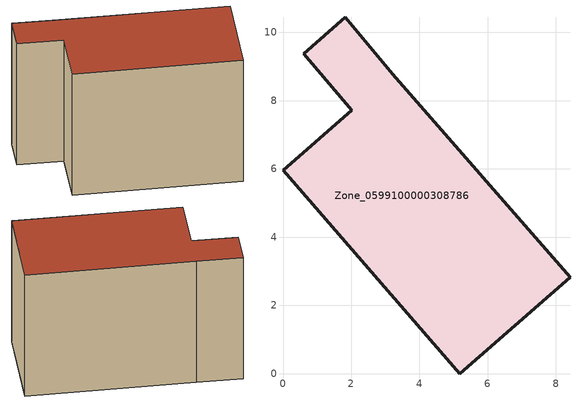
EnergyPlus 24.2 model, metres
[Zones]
Zone_0599100000308786
 floor ground (C_G): 2.01,7.72 0.61,9.38 1.82,10.44 3.22,8.78 8.41,2.82 5.18,0 0,5.96 z0
 wall outside (C_F): 5.18,0 8.41,2.82 3.22,8.78 1.82,10.44 0.61,9.38 2.01,7.72 0,5.96 5.18,0 z0:6.8
 roof outside (C_R): 0.61,9.38 2.01,7.72 0,5.96 5.18,0 8.41,2.82 3.22,8.78 1.82,10.44 z6.8
[BUILDING]
Pand.0599100000308786: North Axis=0; Terrain=City; Loads Convergence Tolerance Value=0.04; Temperature Convergence Tolerance Value=0.4; Solar Distribution=FullExterior; Maximum Number of Warmup Days=25; Minimum Number of Warmup Days=1
[Site:Location]
Rotterdam.The.Hague.AP_ZH_NLD Design_Conditions: Latitude=51.96; Longitude=4.45; Time Zone=1; Elevation=-4.5
[SITE:GROUNDTEMPERATURE:BUILDINGSURFACE]
18, 18, 18, 18, 18, 18, 18, 18, 18, 18, 18, 18
[MATERIAL] Thermal Absorptance=0.9; Solar Absorptance=0.7; Visible Absorptance=0.7
Name | Roughness | Thickness | Conductivity | Density | Specific Heat
G.TI.1946 | MediumSmooth | 0.15 | 1 | 540 | 1210
F.TI.1946 | Rough | 0.3 | 0.857143 | 1920 | 840
R.TI.1946 | MediumRough | 0.2 | 0.1 | 1500 | 1000
[CONSTRUCTION]
C_G: G.TI.1946
C_F: F.TI.1946
C_R: R.TI.1946
[ZONE]
Zone_0599100000308786: Type=1; Multiplier=1; Ceiling Height=Autocalculate; Volume=Autocalculate; Floor Area=autocalculate; Part of Total Floor Area=Yes
[ZONEINFILTRATION:DESIGNFLOWRATE]
Infil_Zone_0599100000308786: Zone or ZoneList or Space or SpaceList=Zone_0599100000308786; Schedule=AlwaysOn; Design Flow Rate Calculation Method=Flow/Area; Flow Rate per Floor Area=0.003; Constant Term Coefficient=1; Temperature Term Coefficient=0; Velocity Term Coefficient=0; Velocity Squared Term Coefficient=0
[HVACTEMPLATE:ZONE:IDEALLOADSAIRSYSTEM]
Zone_0599100000308786: Maximum Heating Supply Air Temperature=50; Minimum Cooling Supply Air Temperature=13; Maximum Heating Supply Air Humidity Ratio=0.0156; Minimum Cooling Supply Air Humidity Ratio=0.0077; Heating Limit=NoLimit; Cooling Limit=NoLimit; Dehumidification Control Type=ConstantSensibleHeatRatio; Cooling Sensible Heat Ratio=0.7; Dehumidification Setpoint=60; Humidification Control Type=None; Humidification Setpoint=30; Outdoor Air Method=None; Outdoor Air Flow Rate per Person=0.00944; Outdoor Air Flow Rate per Zone Floor Area=0; Outdoor Air Flow Rate per Zone=0; Demand Controlled Ventilation Type=None; Outdoor Air Economizer Type=NoEconomizer; Heat Recovery Type=None; Sensible Heat Recovery Effectiveness=0.7; Latent Heat Recovery Effectiveness=0.65
[ZONECONTROL:THERMOSTAT]
ThermostatControl_Zone_0599100000308786: Zone or ZoneList=Zone_0599100000308786; Control Type Schedule=DualSetpointControlType; Control 1=Thermostat_Zone_0599100000308786; Temperature Difference Between Cutout And Setpoint=0
[THERMOSTATSETPOINT:DUALSETPOINT]
Thermostat_Zone_0599100000308786: Heating Setpoint Temperature Schedule=HeatingSetpoint_Zone_0599100000308786; Cooling Setpoint Temperature Schedule=CoolingSetpoint_Zone_0599100000308786
[SCHEDULE:COMPACT]
HeatingSetpoint_Zone_0599100000308786: Through: 12/31, For: AllDays, Until: 24:00, 21
CoolingSetpoint_Zone_0599100000308786: Through: 12/31, For: AllDays, Until: 24:00, 24
DualSetpointControlType: Through: 12/31, For: AllDays, Until: 24:00, 4
AlwaysOn: Through: 12/31, For: AllDays, Until: 24:00, 1
